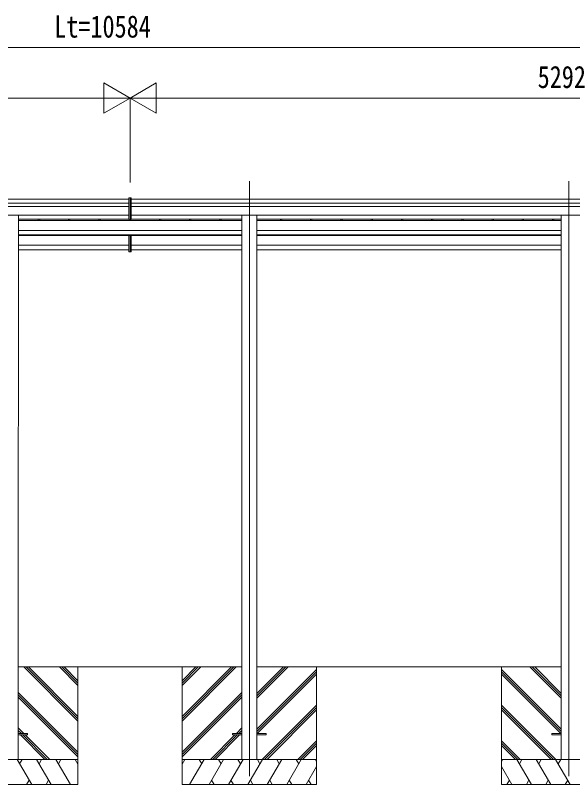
# Model space of a CAD drawing. Units: millimetres, scale not verified. Extents: x -16820 to 16820, y -11880 to 11880.
# Drawn here: x 573 to 3889, y -8600 to -4024 of the extents above; entities that cross this region are included whole.
import ezdxf
from ezdxf.enums import TextEntityAlignment as Align

# ---------------------------------------------------------------- set-up
doc = ezdxf.new("R2010")
doc.units = ezdxf.units.MM
doc.header["$LTSCALE"] = 40
for name, color, linetype, lineweight in [('0-3_YKK_12', 40, 'Continuous', 18), ('0-4_YKK_13', 120, 'Continuous', 18), ('0-5_YKK_A1', 120, 'Continuous', 18), ('0-6_YKK_D', 200, 'Continuous', 18)]:
    doc.layers.add(name, color=color, linetype=linetype, lineweight=lineweight)
doc.styles.add('ＭＳ ゴシック', font='')
doc.styles.get('ＭＳ ゴシック').set_extended_font_data('MS Gothic')

msp = doc.modelspace()

# ---------------------------------------------------------------- linework, layer by layer
at = {"layer": '0-3_YKK_12'}
for p, q in [((1965.21, -5010.1), (1965.21, -5487.84)), ((3865.21, -5010.1), (3865.21, -5487.84)), ((1965.21, -5487.84), (1965.21, -8549.62)), ((3865.21, -5487.84), (3865.21, -8549.62))]:
    msp.add_line(p, q, dxfattribs=at)
at = {"layer": '0-4_YKK_13'}
for p, q in [((1255.21, -5108.76), (1247.71, -5109.26)), ((1247.71, -5109.26), (1255.21, -5108.76)), ((1247.71, -5239.16), (1247.71, -5109.26)), ((1247.71, -5239.16), (1247.71, -5109.26)), ((1262.71, -5109.26), (1255.21, -5108.76)), ((1255.21, -5108.76), (1255.21, -5239.66)), ((1255.21, -5108.76), (1262.71, -5109.26)), ((1255.21, -5108.76), (1255.21, -5239.66)), ((1262.71, -5239.16), (1262.71, -5109.26)), ((1262.71, -5239.16), (1262.71, -5109.26)), ((1247.71, -5335.3), (1247.71, -5429.9)), ((1247.71, -5335.3), (1247.71, -5429.9)), ((1252.71, -5334.26), (1248.71, -5334.29)), ((1252.71, -5334.29), (1248.71, -5334.29)), ((1255.21, -5333.23), (1255.21, -5430.41)), ((1255.21, -5333.23), (1255.21, -5430.41)), ((1257.71, -5334.26), (1261.71, -5334.29)), ((1257.71, -5334.29), (1261.71, -5334.29)), ((1262.71, -5335.3), (1262.71, -5429.9)), ((1262.71, -5335.3), (1262.71, -5429.9)), ((1247.71, -5429.91), (1255.21, -5430.41)), ((1255.21, -5430.41), (1247.71, -5429.91)), ((1255.21, -5430.41), (1262.71, -5429.91)), ((1262.71, -5429.91), (1255.21, -5430.41)), ((645.21, -8295.12), (590.21, -8295.12)), ((645.21, -8304.12), (590.21, -8304.12)), ((645.21, -8295.12), (645.21, -8304.12)), ((1865.21, -8295.12), (1865.21, -8304.12)), ((1865.21, -8295.12), (1920.21, -8295.12)), ((1865.21, -8304.12), (1920.21, -8304.12)), ((2010.21, -8295.12), (2065.21, -8295.12)), ((2010.21, -8304.12), (2065.21, -8304.12)), ((2065.21, -8295.12), (2065.21, -8304.12)), ((3765.01, -8295.12), (3765.01, -8304.12)), ((3765.01, -8295.12), (3820.01, -8295.12)), ((3765.01, -8304.12), (3820.01, -8304.12))]:
    msp.add_line(p, q, dxfattribs=at)
for points in [[(1247.71, -5239.16), (1255.21, -5239.66), (1262.71, -5239.16)], [(1262.71, -5239.16), (1255.21, -5239.66), (1247.71, -5239.16)], [(1252.71, -5334.27), (1252.71, -5333.7), (1252.71, -5333.25)], [(1252.71, -5334.27), (1252.71, -5333.7), (1252.71, -5333.25)], [(1257.71, -5334.27), (1257.71, -5333.7), (1257.71, -5333.25)], [(1257.71, -5334.27), (1257.71, -5333.7), (1257.71, -5333.25)]]:
    msp.add_lwpolyline(points, dxfattribs=at)
for centre, major_axis, start_param, end_param in [((1248.71, -5335.29), (0.909, 0.42), 1.1412323, 2.7120287), ((1248.71, -5335.29), (-0.909, -0.42), 4.282825, 5.8536213), ((1261.71, -5335.29), (0.909, -0.42), 0.429564, 2.0003603), ((1261.71, -5335.29), (-0.909, 0.42), 3.5711566, 5.141953)]:
    msp.add_ellipse(centre, major_axis=major_axis, ratio=0.991593, start_param=start_param, end_param=end_param, dxfattribs=at)
at = {"layer": '0-5_YKK_A1'}
for p, q in [((-3949, -5118.1), (1247.71, -5118.1)), ((6459.3, -5118.1), (1262.71, -5118.1)), ((-3933, -5140.98), (1247.71, -5140.98)), ((-3933, -5161.13), (1247.71, -5161.13)), ((6443.3, -5140.98), (1262.71, -5140.98)), ((6443.3, -5161.13), (1262.71, -5161.13)), ((-3933, -5212.34), (1247.71, -5212.34)), ((6443.3, -5212.34), (1262.71, -5212.34)), ((3820.01, -5215.38), (3820.01, -8449.62)), ((590.39, -5243.61), (1255.21, -5243.61)), ((590.41, -5236.66), (1247.71, -5236.66)), ((709.16, -5236.66), (709.16, -5243.61)), ((717.31, -5236.66), (717.31, -5243.61)), ((889.16, -5236.66), (889.16, -5243.61)), ((897.31, -5236.66), (897.31, -5243.61)), ((1069.16, -5236.66), (1069.16, -5243.61)), ((1077.31, -5236.66), (1077.31, -5243.61)), ((1249.16, -5239.25), (1249.16, -5243.61)), ((1920.02, -5243.61), (1255.21, -5243.61)), ((1257.31, -5239.52), (1257.31, -5243.61)), ((1920.01, -5236.66), (1262.71, -5236.66)), ((1429.41, -5236.66), (1429.41, -5243.61)), ((1437.56, -5236.66), (1437.56, -5243.61)), ((1609.41, -5236.66), (1609.41, -5243.61)), ((1617.56, -5236.66), (1617.56, -5243.61)), ((1789.41, -5236.66), (1789.41, -5243.61)), ((1797.56, -5236.66), (1797.56, -5243.61)), ((3820.01, -5236.66), (2010.41, -5236.66)), ((3820.01, -5243.61), (2010.42, -5243.61)), ((2149.41, -5236.66), (2149.41, -5243.61)), ((2157.56, -5236.66), (2157.56, -5243.61)), ((2329.41, -5236.66), (2329.41, -5243.61)), ((2337.56, -5236.66), (2337.56, -5243.61)), ((2509.41, -5236.66), (2509.41, -5243.61)), ((2517.56, -5236.66), (2517.56, -5243.61)), ((2689.41, -5236.66), (2689.41, -5243.61)), ((2697.56, -5236.66), (2697.56, -5243.61)), ((2869.41, -5236.66), (2869.41, -5243.61)), ((2877.56, -5236.66), (2877.56, -5243.61)), ((3049.41, -5236.66), (3049.41, -5243.61)), ((3057.56, -5236.66), (3057.56, -5243.61)), ((3229.41, -5236.66), (3229.41, -5243.61)), ((3237.56, -5236.66), (3237.56, -5243.61)), ((3409.41, -5236.66), (3409.41, -5243.61)), ((3417.56, -5236.66), (3417.56, -5243.61)), ((3589.41, -5236.66), (3589.41, -5243.61)), ((3595.98, -5236.66), (3595.98, -5243.61)), ((3769.41, -5236.66), (3769.41, -5243.61)), ((3777.56, -5236.66), (3777.56, -5243.61)), ((1255.21, -5304.3), (590.39, -5304.3)), ((1255.21, -5304.3), (1920.02, -5304.3)), ((2010.42, -5304.3), (3820.01, -5304.19)), ((590.39, -5328.63), (1255.21, -5328.63)), ((590.39, -5333.25), (1255.21, -5333.25)), ((709.16, -5328.63), (709.16, -5333.25)), ((717.31, -5328.63), (717.31, -5333.25)), ((889.16, -5328.63), (889.16, -5333.25)), ((897.31, -5328.63), (897.31, -5333.25)), ((1069.16, -5328.63), (1069.16, -5333.25)), ((1077.31, -5328.63), (1077.31, -5333.25)), ((1249.16, -5328.63), (1249.16, -5333.25)), ((1920.02, -5328.63), (1255.21, -5328.63)), ((1920.02, -5333.25), (1255.21, -5333.25)), ((1257.31, -5328.63), (1257.31, -5333.25)), ((1429.41, -5328.63), (1429.41, -5333.25)), ((1437.56, -5328.63), (1437.56, -5333.25)), ((1609.41, -5328.63), (1609.41, -5333.25)), ((1617.56, -5328.63), (1617.56, -5333.25)), ((1789.41, -5328.63), (1789.41, -5333.25)), ((1797.56, -5328.63), (1797.56, -5333.25)), ((3820.01, -5328.63), (2010.42, -5328.63)), ((2010.42, -5333.25), (3820.01, -5333.25)), ((2149.41, -5328.63), (2149.41, -5333.25)), ((2157.56, -5328.63), (2157.56, -5333.25)), ((2329.41, -5328.63), (2329.41, -5333.25)), ((2337.56, -5328.63), (2337.56, -5333.25)), ((2509.41, -5328.63), (2509.41, -5333.25)), ((2517.56, -5328.63), (2517.56, -5333.25)), ((2689.41, -5328.63), (2689.41, -5333.25)), ((2697.56, -5328.63), (2697.56, -5333.25)), ((2869.41, -5328.63), (2869.41, -5333.25)), ((2877.56, -5328.63), (2877.56, -5333.25)), ((3049.41, -5328.63), (3049.41, -5333.25)), ((3057.56, -5328.63), (3057.56, -5333.25)), ((3229.41, -5328.63), (3229.41, -5333.25)), ((3237.56, -5328.63), (3237.56, -5333.25)), ((3409.41, -5328.63), (3409.41, -5333.25)), ((3417.56, -5328.63), (3417.56, -5333.25)), ((3589.41, -5328.63), (3589.41, -5333.25)), ((3595.98, -5328.63), (3595.98, -5333.25)), ((3769.41, -5328.63), (3769.41, -5333.25)), ((3777.56, -5328.63), (3777.56, -5333.25)), ((590.39, -5391.82), (1247.71, -5391.82)), ((1920.02, -5391.82), (1262.71, -5391.82)), ((2010.42, -5391.82), (3820.01, -5391.82)), ((590.39, -5417.9), (1247.71, -5417.91)), ((1920.02, -5417.9), (1262.71, -5417.91)), ((2010.42, -5417.89), (3820.01, -5417.9)), ((590.21, -7899.62), (1920.21, -7899.62)), ((945.21, -8221.88), (622.95, -7899.62)), ((945.21, -8207.74), (637.09, -7899.62)), ((945.21, -8193.6), (651.23, -7899.62)), ((945.21, -8009.75), (835.08, -7899.62)), ((945.21, -7995.61), (849.22, -7899.62)), ((945.21, -7981.46), (863.36, -7899.62)), ((945.21, -7899.62), (945.21, -8599.62)), ((1565.21, -7899.62), (1565.21, -8599.62)), ((1565.21, -8193.6), (1859.19, -7899.62)), ((1565.21, -8207.74), (1873.33, -7899.62)), ((1565.21, -8221.88), (1887.47, -7899.62)), ((1565.21, -7981.46), (1647.05, -7899.62)), ((1565.21, -7995.61), (1661.19, -7899.62)), ((1565.21, -8009.75), (1675.34, -7899.62)), ((3820.01, -7899.62), (2010.21, -7899.62)), ((2010.21, -8085.25), (2195.84, -7899.62)), ((2010.21, -8071.11), (2181.7, -7899.62)), ((2010.21, -8056.97), (2167.55, -7899.62)), ((2010.21, -8269.1), (2365.21, -7914.1)), ((2365.21, -7899.62), (2365.21, -8599.62)), ((3465.21, -7899.62), (3465.21, -8599.62)), ((3820.01, -8268.9), (3465.21, -7914.1)), ((3820.01, -8085.05), (3634.57, -7899.62)), ((3820.01, -8070.91), (3648.72, -7899.62)), ((3820.01, -8056.77), (3662.86, -7899.62)), ((2010.21, -8283.24), (2365.21, -7928.24)), ((2012.47, -8295.12), (2365.21, -7942.38)), ((3820.01, -8283.04), (3465.21, -7928.24)), ((3817.95, -8295.12), (3465.21, -7942.38)), ((945.21, -8405.73), (590.21, -8050.73)), ((1565.21, -8405.73), (1920.21, -8050.73)), ((945.21, -8419.87), (590.21, -8064.87)), ((945.21, -8434.01), (590.21, -8079.01)), ((1565.21, -8419.87), (1920.21, -8064.87)), ((1565.21, -8434.01), (1920.21, -8079.01)), ((2041.82, -8449.62), (2365.21, -8126.23)), ((2055.96, -8449.62), (2365.21, -8140.37)), ((3788.6, -8449.62), (3465.21, -8126.23)), ((3774.46, -8449.62), (3465.21, -8140.37)), ((2070.1, -8449.62), (2365.21, -8154.51)), ((3760.31, -8449.62), (3465.21, -8154.51)), ((622.47, -8295.12), (590.21, -8262.86)), ((608.33, -8295.12), (590.21, -8277)), ((1887.95, -8295.12), (1920.21, -8262.86)), ((1902.09, -8295.12), (1920.21, -8277)), ((594.18, -8295.12), (590.21, -8291.15)), ((748.68, -8449.62), (603.18, -8304.12)), ((762.83, -8449.62), (617.33, -8304.12)), ((776.97, -8449.62), (631.47, -8304.12)), ((1733.45, -8449.62), (1878.95, -8304.12)), ((1747.59, -8449.62), (1893.09, -8304.12)), ((1761.73, -8449.62), (1907.23, -8304.12)), ((1916.23, -8295.12), (1920.21, -8291.15)), ((2253.95, -8449.62), (2365.21, -8338.36)), ((2268.09, -8449.62), (2365.21, -8352.5)), ((2282.23, -8449.62), (2365.21, -8366.64)), ((3576.47, -8449.62), (3465.21, -8338.36)), ((3562.32, -8449.62), (3465.21, -8352.5)), ((3548.18, -8449.62), (3465.21, -8366.64)), ((145.21, -8449.62), (945.21, -8449.62)), ((669.72, -8599.62), (583.12, -8449.62)), ((598.12, -8475.6), (613.12, -8449.62)), ((785.19, -8599.62), (698.59, -8449.62)), ((713.59, -8475.6), (728.59, -8449.62)), ((900.66, -8599.62), (814.06, -8449.62)), ((829.06, -8475.6), (844.06, -8449.62)), ((945.21, -8478.56), (928.5, -8449.62)), ((2365.21, -8449.62), (1565.21, -8449.62)), ((1565.21, -8478.56), (1581.92, -8449.62)), ((1609.75, -8599.62), (1696.36, -8449.62)), ((1681.35, -8475.6), (1666.35, -8449.62)), ((1725.22, -8599.62), (1811.83, -8449.62)), ((1796.82, -8475.6), (1781.82, -8449.62)), ((1840.69, -8599.62), (1927.3, -8449.62)), ((1912.3, -8475.6), (1897.29, -8449.62)), ((1956.16, -8599.62), (2042.77, -8449.62)), ((2027.77, -8475.6), (2012.76, -8449.62)), ((2071.63, -8599.62), (2158.24, -8449.62)), ((2143.24, -8475.6), (2128.24, -8449.62)), ((2187.1, -8599.62), (2273.71, -8449.62)), ((2258.71, -8475.6), (2243.71, -8449.62)), ((2365.21, -8460.06), (2359.18, -8449.62)), ((3465.21, -8449.62), (4265.21, -8449.62)), ((3465.21, -8460.06), (3471.24, -8449.62)), ((3643.31, -8599.62), (3556.71, -8449.62)), ((3571.71, -8475.6), (3586.71, -8449.62)), ((3758.78, -8599.62), (3672.18, -8449.62)), ((3687.18, -8475.6), (3702.18, -8449.62)), ((3874.25, -8599.62), (3787.65, -8449.62)), ((3802.65, -8475.6), (3817.65, -8449.62)), ((943.5, -8475.6), (945.21, -8472.64)), ((1566.92, -8475.6), (1565.21, -8472.64)), ((2302.57, -8599.62), (2365.21, -8491.14)), ((3527.84, -8599.62), (3465.21, -8491.14)), ((945.21, -8599.62), (145.21, -8599.62)), ((654.72, -8573.64), (639.72, -8599.62)), ((770.19, -8573.64), (755.2, -8599.62)), ((1565.21, -8599.62), (2365.21, -8599.62)), ((1740.22, -8573.64), (1755.22, -8599.62)), ((1855.69, -8573.64), (1870.69, -8599.62)), ((1971.16, -8573.64), (1986.16, -8599.62)), ((2086.63, -8573.64), (2101.63, -8599.62)), ((2202.1, -8573.64), (2217.1, -8599.62)), ((2317.57, -8573.64), (2332.57, -8599.62)), ((4265.21, -8599.62), (3465.21, -8599.62)), ((3512.84, -8573.64), (3497.84, -8599.62)), ((3628.31, -8573.64), (3613.31, -8599.62)), ((3743.78, -8573.64), (3728.78, -8599.62)), ((3859.25, -8573.64), (3844.25, -8599.62))]:
    msp.add_line(p, q, dxfattribs=at)
for points in [[(590.41, -5215.38), (590.21, -7724.62), (590.21, -8449.62)], [(1920.01, -5215.38), (1920.21, -7724.62), (1920.21, -8449.62)], [(2010.41, -5215.38), (2010.21, -7724.62), (2010.21, -8449.62)]]:
    msp.add_lwpolyline(points, dxfattribs=at)
at = {"layer": '0-6_YKK_D'}
for p, q in [((-3857.01, -4215.86), (6367.21, -4215.86)), ((1255.21, -4515.86), (1099.32, -4425.86)), ((1099.32, -4425.86), (1099.32, -4605.86)), ((1255.21, -4515.86), (1411.09, -4425.86)), ((1411.09, -4605.86), (1411.09, -4425.86)), ((-3857.01, -4515.86), (1075.21, -4515.86)), ((1255.21, -4515.86), (943.44, -4515.86)), ((1255.21, -4515.86), (1099.32, -4605.86)), ((1255.21, -5018.1), (1255.21, -4514.86)), ((1255.21, -5018.1), (1255.21, -4514.86)), ((1255.21, -4515.86), (1411.09, -4605.86)), ((1255.21, -4515.86), (1566.98, -4515.86)), ((6367.31, -4515.86), (1435.21, -4515.86))]:
    msp.add_line(p, q, dxfattribs=at)

# ---------------------------------------------------------------- texts
at = {"layer": '0-6_YKK_D', "style": 'ＭＳ ゴシック', "width": 0.8}
for s, p in [('Lt=10584', (803.9, -4195.86)), ('5292', (3680.46, -4495.86))]:
    msp.add_text(s, height=132, dxfattribs=at).set_placement(p, align=Align.BOTTOM_LEFT)

doc.saveas('drawing.dxf')
